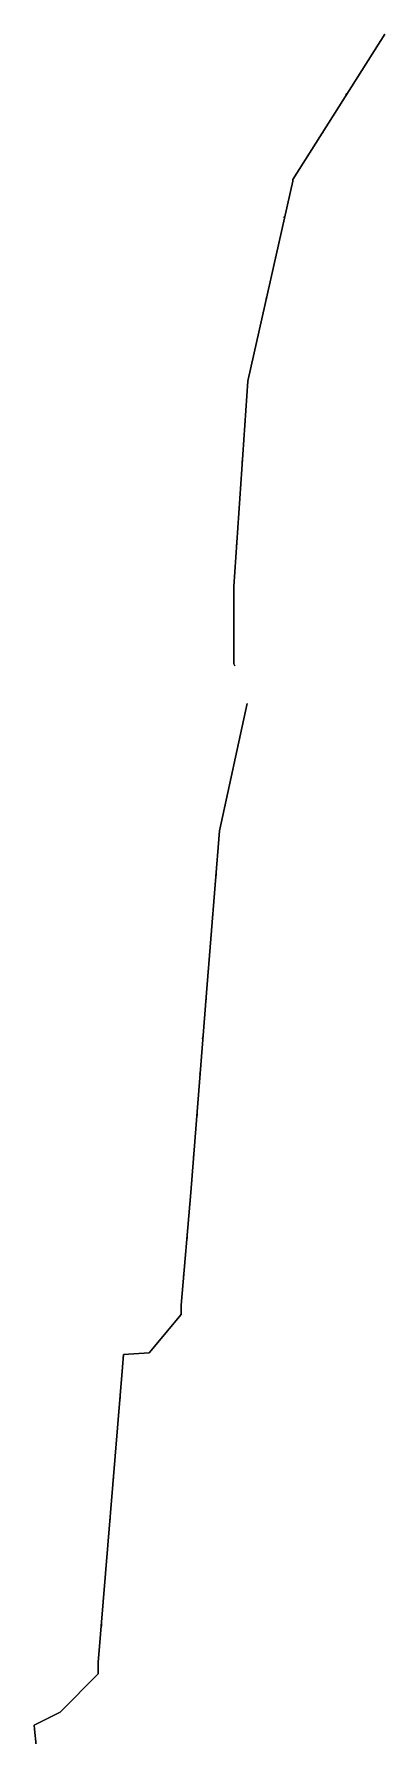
# Model space of a CAD drawing. Extents: x -14 to 5, y -77 to 101.
# Drawn here: x -10.23 to -0.07, y 51.47 to 100.73 of the extents above; entities that cross this region are included whole.
import ezdxf

# ---------------------------------------------------------------- set-up
doc = ezdxf.new("R2010")
doc.units = 0
doc.layers.add('RAILINGS', color=6, linetype='CONTINUOUS')

msp = doc.modelspace()

# ---------------------------------------------------------------- linework, layer by layer
at = {"layer": 'RAILINGS'}
for points in [[(-2.74, 96.52, 7.12), (-0.07, 100.73, 7.12), (-0.07, 100.73, 7.19), (-2.74, 96.52, 7.19)], [(-2.74, 96.52, 7.19), (-0.07, 100.73, 7.19), (-0.07, 100.73, 7.12), (-2.74, 96.52, 7.12)], [(-2.74, 96.52, 6.64), (-0.07, 100.73, 6.64), (-0.07, 100.73, 6.57), (-2.74, 96.52, 6.57)], [(-2.74, 96.52, 6.57), (-0.07, 100.73, 6.57), (-0.07, 100.73, 6.64), (-2.74, 96.52, 6.64)], [(-1.2, 98.96, 6), (-1.2, 98.96, 7.12), (-1.17, 99.01, 7.12), (-1.17, 99.01, 6)], [(-1.17, 99.01, 6), (-1.17, 99.01, 7.12), (-1.2, 98.96, 7.12), (-1.2, 98.96, 6)], [(-1.85, 97.92, 5.96), (-1.85, 97.92, 7.12), (-1.88, 97.87, 7.12), (-1.88, 97.87, 5.96)], [(-1.88, 97.87, 5.96), (-1.88, 97.87, 7.12), (-1.85, 97.92, 7.12), (-1.85, 97.92, 5.96)], [(-4.03, 90.73, 7.14), (-2.74, 96.47, 7.19), (-2.74, 96.47, 7.12), (-4.03, 90.73, 7.07)], [(-4.03, 90.73, 7.07), (-2.74, 96.47, 7.12), (-2.74, 96.47, 7.19), (-4.03, 90.73, 7.14)], [(-4.03, 90.73, 6.52), (-2.74, 96.47, 6.57), (-2.74, 96.47, 6.64), (-4.03, 90.73, 6.59)], [(-4.03, 90.73, 6.59), (-2.74, 96.47, 6.64), (-2.74, 96.47, 6.57), (-4.03, 90.73, 6.52)], [(-2.74, 96.52, 5.9), (-2.74, 96.52, 7.19), (-2.74, 96.47, 7.19), (-2.74, 96.47, 5.9)], [(-2.74, 96.47, 5.9), (-2.74, 96.47, 7.19), (-2.74, 96.52, 7.19), (-2.74, 96.52, 5.9)], [(-2.98, 95.46, 5.88), (-2.98, 95.46, 7.11), (-2.99, 95.41, 7.11), (-2.99, 95.41, 5.88)], [(-2.99, 95.41, 5.88), (-2.99, 95.41, 7.11), (-2.98, 95.46, 7.11), (-2.98, 95.46, 5.88)], [(-3.24, 94.22, 5.85), (-3.24, 94.22, 7.1), (-3.24, 94.27, 7.11), (-3.24, 94.27, 5.85)], [(-3.24, 94.27, 5.85), (-3.24, 94.27, 7.11), (-3.24, 94.22, 7.1), (-3.24, 94.22, 5.85)], [(-3.5, 93.11, 5.82), (-3.5, 93.11, 7.1), (-3.51, 93.06, 7.1), (-3.51, 93.06, 5.82)], [(-3.51, 93.06, 5.82), (-3.51, 93.06, 7.1), (-3.5, 93.11, 7.1), (-3.5, 93.11, 5.82)], [(-3.76, 91.94, 5.79), (-3.76, 91.94, 7.09), (-3.77, 91.89, 7.08), (-3.77, 91.89, 5.79)], [(-3.77, 91.89, 5.79), (-3.77, 91.89, 7.08), (-3.76, 91.94, 7.09), (-3.76, 91.94, 5.79)], [(-4.45, 84.74, 7.02), (-4.04, 90.68, 7.07), (-4.04, 90.68, 7.14), (-4.45, 84.74, 7.09)], [(-4.45, 84.74, 7.09), (-4.04, 90.68, 7.14), (-4.04, 90.68, 7.07), (-4.45, 84.74, 7.02)], [(-4.45, 84.74, 6.54), (-4.04, 90.68, 6.59), (-4.04, 90.68, 6.52), (-4.45, 84.74, 6.47)], [(-4.45, 84.74, 6.47), (-4.04, 90.68, 6.52), (-4.04, 90.68, 6.59), (-4.45, 84.74, 6.54)], [(-4.04, 90.68, 5.76), (-4.04, 90.68, 7.14), (-4.03, 90.73, 7.14), (-4.03, 90.73, 5.76)], [(-4.03, 90.73, 5.76), (-4.03, 90.73, 7.14), (-4.04, 90.68, 7.14), (-4.04, 90.68, 5.76)], [(-4.12, 89.53, 5.74), (-4.12, 89.53, 7.07), (-4.12, 89.48, 7.06), (-4.12, 89.48, 5.74)], [(-4.12, 89.48, 5.74), (-4.12, 89.48, 7.06), (-4.12, 89.53, 7.07), (-4.12, 89.53, 5.74)], [(-4.2, 88.38, 5.73), (-4.2, 88.38, 7.06), (-4.2, 88.33, 7.06), (-4.2, 88.33, 5.73)], [(-4.2, 88.33, 5.73), (-4.2, 88.33, 7.06), (-4.2, 88.38, 7.06), (-4.2, 88.38, 5.73)], [(-4.28, 87.1, 5.72), (-4.28, 87.1, 7.05), (-4.28, 87.15, 7.05), (-4.28, 87.15, 5.72)], [(-4.28, 87.15, 5.72), (-4.28, 87.15, 7.05), (-4.28, 87.1, 7.05), (-4.28, 87.1, 5.72)], [(-4.37, 85.91, 5.7), (-4.37, 85.91, 7.03), (-4.37, 85.96, 7.03), (-4.37, 85.96, 5.7)], [(-4.37, 85.96, 5.7), (-4.37, 85.96, 7.03), (-4.37, 85.91, 7.03), (-4.37, 85.91, 5.7)], [(-4.45, 84.74, 5.7), (-4.45, 84.74, 7.09), (-4.45, 84.69, 7.09), (-4.45, 84.69, 5.7)], [(-4.45, 84.69, 5.7), (-4.45, 84.69, 7.09), (-4.45, 84.74, 7.09), (-4.45, 84.74, 5.7)], [(-4.45, 82.5, 6.97), (-4.45, 84.69, 7.02), (-4.45, 84.69, 7.09), (-4.45, 82.5, 7.04)], [(-4.45, 82.5, 7.04), (-4.45, 84.69, 7.09), (-4.45, 84.69, 7.02), (-4.45, 82.5, 6.97)], [(-4.45, 82.5, 6.49), (-4.45, 84.69, 6.54), (-4.45, 84.69, 6.47), (-4.45, 82.5, 6.42)], [(-4.45, 82.5, 6.42), (-4.45, 84.69, 6.47), (-4.45, 84.69, 6.54), (-4.45, 82.5, 6.49)], [(-4.45, 83.55, 5.7), (-4.45, 83.55, 7), (-4.45, 83.6, 7), (-4.45, 83.6, 5.7)], [(-4.45, 83.6, 5.7), (-4.45, 83.6, 7), (-4.45, 83.55, 7), (-4.45, 83.55, 5.7)], [(-4.45, 82.5, 5.69), (-4.45, 82.5, 7.04), (-4.42, 82.44, 7.04), (-4.42, 82.44, 5.62)], [(-4.42, 82.44, 5.62), (-4.42, 82.44, 7.04), (-4.45, 82.5, 7.04), (-4.45, 82.5, 5.69)], [(-4.86, 77.67, 5.73), (-4.06, 81.35, 5.73), (-4.06, 81.35, 5.8), (-4.86, 77.67, 5.8)], [(-4.86, 77.67, 5.8), (-4.06, 81.35, 5.8), (-4.06, 81.35, 5.73), (-4.86, 77.67, 5.73)], [(-4.86, 77.67, 5.38), (-4.06, 81.35, 5.38), (-4.06, 81.35, 5.31), (-4.86, 77.67, 5.31)], [(-4.86, 77.67, 5.31), (-4.06, 81.35, 5.31), (-4.06, 81.35, 5.38), (-4.86, 77.67, 5.38)], [(-4.27, 80.37, 4.59), (-4.27, 80.37, 5.73), (-4.28, 80.31, 5.73), (-4.28, 80.31, 4.59)], [(-4.28, 80.31, 4.59), (-4.28, 80.31, 5.73), (-4.27, 80.37, 5.73), (-4.27, 80.37, 4.59)], [(-4.53, 79.18, 4.59), (-4.53, 79.18, 5.73), (-4.54, 79.12, 5.73), (-4.54, 79.12, 4.59)], [(-4.54, 79.12, 4.59), (-4.54, 79.12, 5.73), (-4.53, 79.18, 5.73), (-4.53, 79.18, 4.59)], [(-5.24, 72.98, 5.8), (-4.86, 77.67, 5.8), (-4.86, 77.67, 5.73), (-5.24, 72.98, 5.73)], [(-5.24, 72.98, 5.73), (-4.86, 77.67, 5.73), (-4.86, 77.67, 5.8), (-5.24, 72.98, 5.8)], [(-5.24, 72.98, 5.31), (-4.86, 77.67, 5.31), (-4.86, 77.67, 5.38), (-5.24, 72.98, 5.38)], [(-5.24, 72.98, 5.38), (-4.86, 77.67, 5.38), (-4.86, 77.67, 5.31), (-5.24, 72.98, 5.31)], [(-4.87, 77.53, 4.59), (-4.87, 77.53, 5.73), (-4.87, 77.59, 5.73), (-4.87, 77.59, 4.59)], [(-4.87, 77.59, 4.59), (-4.87, 77.59, 5.73), (-4.87, 77.53, 5.73), (-4.87, 77.53, 4.59)], [(-4.97, 76.34, 4.59), (-4.97, 76.34, 5.73), (-4.96, 76.4, 5.73), (-4.96, 76.4, 4.59)], [(-4.96, 76.4, 4.59), (-4.96, 76.4, 5.73), (-4.97, 76.34, 5.73), (-4.97, 76.34, 4.59)], [(-5.06, 75.21, 4.59), (-5.06, 75.21, 5.73), (-5.06, 75.15, 5.73), (-5.06, 75.15, 4.59)], [(-5.06, 75.15, 4.59), (-5.06, 75.15, 5.73), (-5.06, 75.21, 5.73), (-5.06, 75.21, 4.59)], [(-5.15, 74.03, 4.59), (-5.15, 74.03, 5.73), (-5.16, 73.97, 5.73), (-5.16, 73.97, 4.59)], [(-5.16, 73.97, 4.59), (-5.16, 73.97, 5.73), (-5.15, 74.03, 5.73), (-5.15, 74.03, 4.59)], [(-5.69, 67.2, 5.73), (-5.24, 72.98, 5.73), (-5.24, 72.98, 5.8), (-5.69, 67.2, 5.8)], [(-5.69, 67.2, 5.8), (-5.24, 72.98, 5.8), (-5.24, 72.98, 5.73), (-5.69, 67.2, 5.73)], [(-5.69, 67.2, 5.38), (-5.24, 72.98, 5.38), (-5.24, 72.98, 5.31), (-5.69, 67.2, 5.31)], [(-5.69, 67.2, 5.31), (-5.24, 72.98, 5.31), (-5.24, 72.98, 5.38), (-5.69, 67.2, 5.38)], [(-5.25, 72.84, 4.59), (-5.25, 72.84, 5.73), (-5.25, 72.78, 5.73), (-5.25, 72.78, 4.59)], [(-5.25, 72.78, 4.59), (-5.25, 72.78, 5.73), (-5.25, 72.84, 5.73), (-5.25, 72.84, 4.59)], [(-5.34, 71.71, 4.59), (-5.34, 71.71, 5.73), (-5.35, 71.65, 5.73), (-5.35, 71.65, 4.59)], [(-5.35, 71.65, 4.59), (-5.35, 71.65, 5.73), (-5.34, 71.71, 5.73), (-5.34, 71.71, 4.59)], [(-5.42, 70.68, 4.59), (-5.42, 70.68, 5.73), (-5.43, 70.62, 5.73), (-5.43, 70.62, 4.59)], [(-5.43, 70.62, 4.59), (-5.43, 70.62, 5.73), (-5.42, 70.68, 5.73), (-5.42, 70.68, 4.59)], [(-5.51, 69.49, 4.59), (-5.51, 69.49, 5.73), (-5.51, 69.43, 5.73), (-5.51, 69.43, 4.59)], [(-5.51, 69.43, 4.59), (-5.51, 69.43, 5.73), (-5.51, 69.49, 5.73), (-5.51, 69.49, 4.59)], [(-5.61, 68.24, 4.59), (-5.61, 68.24, 5.73), (-5.6, 68.3, 5.73), (-5.6, 68.3, 4.59)], [(-5.6, 68.3, 4.59), (-5.6, 68.3, 5.73), (-5.61, 68.24, 5.73), (-5.61, 68.24, 4.59)], [(-5.97, 63.94, 5.8), (-5.69, 67.2, 5.8), (-5.69, 67.2, 5.73), (-5.97, 63.94, 5.73)], [(-5.97, 63.94, 5.73), (-5.69, 67.2, 5.73), (-5.69, 67.2, 5.8), (-5.97, 63.94, 5.8)], [(-5.97, 63.94, 5.31), (-5.69, 67.2, 5.31), (-5.69, 67.2, 5.38), (-5.97, 63.94, 5.38)], [(-5.97, 63.94, 5.38), (-5.69, 67.2, 5.38), (-5.69, 67.2, 5.31), (-5.97, 63.94, 5.31)], [(-5.7, 67.06, 4.59), (-5.7, 67.06, 5.73), (-5.7, 67.12, 5.73), (-5.7, 67.12, 4.59)], [(-5.7, 67.12, 4.59), (-5.7, 67.12, 5.73), (-5.7, 67.06, 5.73), (-5.7, 67.06, 4.59)], [(-5.8, 65.87, 4.59), (-5.8, 65.87, 5.73), (-5.8, 65.93, 5.73), (-5.8, 65.93, 4.59)], [(-5.8, 65.93, 4.59), (-5.8, 65.93, 5.73), (-5.8, 65.87, 5.73), (-5.8, 65.87, 4.59)], [(-5.9, 64.74, 4.59), (-5.9, 64.74, 5.73), (-5.9, 64.8, 5.73), (-5.9, 64.8, 4.59)], [(-5.9, 64.8, 4.59), (-5.9, 64.8, 5.73), (-5.9, 64.74, 5.73), (-5.9, 64.74, 4.59)], [(-6.9, 62.56, 5.8), (-5.97, 63.67, 5.8), (-5.97, 63.67, 5.73), (-6.9, 62.56, 5.73)], [(-6.9, 62.56, 5.73), (-5.97, 63.67, 5.73), (-5.97, 63.67, 5.8), (-6.9, 62.56, 5.8)], [(-6.9, 62.56, 5.31), (-5.97, 63.67, 5.31), (-5.97, 63.67, 5.38), (-6.9, 62.56, 5.38)], [(-6.9, 62.56, 5.38), (-5.97, 63.67, 5.38), (-5.97, 63.67, 5.31), (-6.9, 62.56, 5.31)], [(-6.01, 63.62, 4.59), (-6.01, 63.62, 5.73), (-5.97, 63.68, 5.73), (-5.97, 63.68, 4.59)], [(-5.97, 63.68, 4.59), (-5.97, 63.68, 5.73), (-6.01, 63.62, 5.73), (-6.01, 63.62, 4.59)], [(-5.97, 63.67, 5.73), (-5.97, 63.94, 5.73), (-5.97, 63.94, 5.8), (-5.97, 63.67, 5.8)], [(-5.97, 63.67, 5.8), (-5.97, 63.94, 5.8), (-5.97, 63.94, 5.73), (-5.97, 63.67, 5.73)], [(-5.97, 63.67, 5.38), (-5.97, 63.94, 5.38), (-5.97, 63.94, 5.31), (-5.97, 63.67, 5.31)], [(-5.97, 63.67, 5.31), (-5.97, 63.94, 5.31), (-5.97, 63.94, 5.38), (-5.97, 63.67, 5.38)], [(-8.37, 53.6, 5.73), (-7.67, 62.14, 5.73), (-7.67, 62.14, 5.8), (-8.37, 53.6, 5.8)], [(-8.37, 53.6, 5.8), (-7.67, 62.14, 5.8), (-7.67, 62.14, 5.73), (-8.37, 53.6, 5.73)], [(-8.37, 53.6, 5.38), (-7.67, 62.14, 5.38), (-7.67, 62.14, 5.31), (-8.37, 53.6, 5.31)], [(-8.37, 53.6, 5.31), (-7.67, 62.14, 5.31), (-7.67, 62.14, 5.38), (-8.37, 53.6, 5.38)], [(-7.67, 62.14, 5.8), (-7.64, 62.51, 5.8), (-7.64, 62.51, 5.73), (-7.67, 62.14, 5.73)], [(-7.67, 62.14, 5.73), (-7.64, 62.51, 5.73), (-7.64, 62.51, 5.8), (-7.67, 62.14, 5.8)], [(-7.67, 62.14, 5.31), (-7.64, 62.51, 5.31), (-7.64, 62.51, 5.38), (-7.67, 62.14, 5.38)], [(-7.67, 62.14, 5.38), (-7.64, 62.51, 5.38), (-7.64, 62.51, 5.31), (-7.67, 62.14, 5.31)], [(-7.65, 62.43, 4.59), (-7.65, 62.43, 5.73), (-7.64, 62.49, 5.73), (-7.64, 62.49, 4.59)], [(-7.64, 62.49, 4.59), (-7.64, 62.49, 5.73), (-7.65, 62.43, 5.73), (-7.65, 62.43, 4.59)], [(-7.64, 62.51, 5.73), (-6.9, 62.56, 5.73), (-6.9, 62.56, 5.8), (-7.64, 62.51, 5.8)], [(-7.64, 62.51, 5.8), (-6.9, 62.56, 5.8), (-6.9, 62.56, 5.73), (-7.64, 62.51, 5.73)], [(-7.64, 62.51, 5.38), (-6.9, 62.56, 5.38), (-6.9, 62.56, 5.31), (-7.64, 62.51, 5.31)], [(-7.64, 62.51, 5.31), (-6.9, 62.56, 5.31), (-6.9, 62.56, 5.38), (-7.64, 62.51, 5.38)], [(-7.74, 61.3, 4.59), (-7.74, 61.3, 5.73), (-7.74, 61.24, 5.73), (-7.74, 61.24, 4.59)], [(-7.74, 61.24, 4.59), (-7.74, 61.24, 5.73), (-7.74, 61.3, 5.73), (-7.74, 61.3, 4.59)], [(-7.83, 60.12, 4.59), (-7.83, 60.12, 5.73), (-7.84, 60.06, 5.73), (-7.84, 60.06, 4.59)], [(-7.84, 60.06, 4.59), (-7.84, 60.06, 5.73), (-7.83, 60.12, 5.73), (-7.83, 60.12, 4.59)], [(-7.93, 58.93, 4.59), (-7.93, 58.93, 5.73), (-7.94, 58.87, 5.73), (-7.94, 58.87, 4.59)], [(-7.94, 58.87, 4.59), (-7.94, 58.87, 5.73), (-7.93, 58.93, 5.73), (-7.93, 58.93, 4.59)], [(-8.03, 57.8, 4.59), (-8.03, 57.8, 5.73), (-8.03, 57.74, 5.73), (-8.03, 57.74, 4.59)], [(-8.03, 57.74, 4.59), (-8.03, 57.74, 5.73), (-8.03, 57.8, 5.73), (-8.03, 57.8, 4.59)], [(-8.08, 57.09, 4.59), (-8.08, 57.09, 5.73), (-8.09, 57.03, 5.73), (-8.09, 57.03, 4.59)], [(-8.09, 57.03, 4.59), (-8.09, 57.03, 5.73), (-8.08, 57.09, 5.73), (-8.08, 57.09, 4.59)], [(-8.18, 55.9, 4.59), (-8.18, 55.9, 5.73), (-8.19, 55.84, 5.73), (-8.19, 55.84, 4.59)], [(-8.19, 55.84, 4.59), (-8.19, 55.84, 5.73), (-8.18, 55.9, 5.73), (-8.18, 55.9, 4.59)], [(-8.28, 54.65, 4.59), (-8.28, 54.65, 5.73), (-8.28, 54.71, 5.73), (-8.28, 54.71, 4.59)], [(-8.28, 54.71, 4.59), (-8.28, 54.71, 5.73), (-8.28, 54.65, 5.73), (-8.28, 54.65, 4.59)], [(-9.47, 52.16, 5.73), (-8.37, 53.27, 5.73), (-8.37, 53.27, 5.8), (-9.47, 52.16, 5.8)], [(-9.47, 52.16, 5.8), (-8.37, 53.27, 5.8), (-8.37, 53.27, 5.73), (-9.47, 52.16, 5.73)], [(-9.47, 52.16, 5.38), (-8.37, 53.27, 5.38), (-8.37, 53.27, 5.31), (-9.47, 52.16, 5.31)], [(-9.47, 52.16, 5.31), (-8.37, 53.27, 5.31), (-8.37, 53.27, 5.38), (-9.47, 52.16, 5.38)], [(-8.37, 53.27, 5.8), (-8.37, 53.6, 5.8), (-8.37, 53.6, 5.73), (-8.37, 53.27, 5.73)], [(-8.37, 53.27, 5.73), (-8.37, 53.6, 5.73), (-8.37, 53.6, 5.8), (-8.37, 53.27, 5.8)], [(-8.37, 53.27, 5.31), (-8.37, 53.6, 5.31), (-8.37, 53.6, 5.38), (-8.37, 53.27, 5.38)], [(-8.37, 53.27, 5.38), (-8.37, 53.6, 5.38), (-8.37, 53.6, 5.31), (-8.37, 53.27, 5.31)], [(-8.37, 53.47, 4.59), (-8.37, 53.47, 5.73), (-8.37, 53.53, 5.73), (-8.37, 53.53, 4.59)], [(-8.37, 53.53, 4.59), (-8.37, 53.53, 5.73), (-8.37, 53.47, 5.73), (-8.37, 53.47, 4.59)], [(-9.35, 52.28, 4.59), (-9.35, 52.28, 5.73), (-9.29, 52.34, 5.73), (-9.29, 52.34, 4.59)], [(-9.29, 52.34, 4.59), (-9.29, 52.34, 5.73), (-9.35, 52.28, 5.73), (-9.35, 52.28, 4.59)], [(-10.23, 51.78, 5.8), (-9.47, 52.16, 5.8), (-9.47, 52.16, 5.73), (-10.23, 51.78, 5.73)], [(-10.23, 51.78, 5.73), (-9.47, 52.16, 5.73), (-9.47, 52.16, 5.8), (-10.23, 51.78, 5.8)], [(-10.23, 51.78, 5.31), (-9.47, 52.16, 5.31), (-9.47, 52.16, 5.38), (-10.23, 51.78, 5.38)], [(-10.23, 51.78, 5.38), (-9.47, 52.16, 5.38), (-9.47, 52.16, 5.31), (-10.23, 51.78, 5.31)], [(-10.22, 51.67, 5.73), (-10.23, 51.78, 5.73), (-10.23, 51.78, 5.8), (-10.22, 51.67, 5.8)], [(-10.22, 51.67, 5.8), (-10.23, 51.78, 5.8), (-10.23, 51.78, 5.73), (-10.22, 51.67, 5.73)], [(-10.22, 51.67, 5.38), (-10.23, 51.78, 5.38), (-10.23, 51.78, 5.31), (-10.22, 51.67, 5.31)], [(-10.22, 51.67, 5.31), (-10.23, 51.78, 5.31), (-10.23, 51.78, 5.38), (-10.22, 51.67, 5.38)], [(-9.78, 47.5, 5.8), (-10.22, 51.67, 5.8), (-10.22, 51.67, 5.73), (-9.78, 47.5, 5.73)], [(-9.78, 47.5, 5.73), (-10.22, 51.67, 5.73), (-10.22, 51.67, 5.8), (-9.78, 47.5, 5.8)], [(-9.78, 47.5, 5.31), (-10.22, 51.67, 5.31), (-10.22, 51.67, 5.38), (-9.78, 47.5, 5.38)], [(-9.78, 47.5, 5.38), (-10.22, 51.67, 5.38), (-10.22, 51.67, 5.31), (-9.78, 47.5, 5.31)]]:
    msp.add_3dface(points, dxfattribs=at)

doc.saveas('drawing.dxf')
